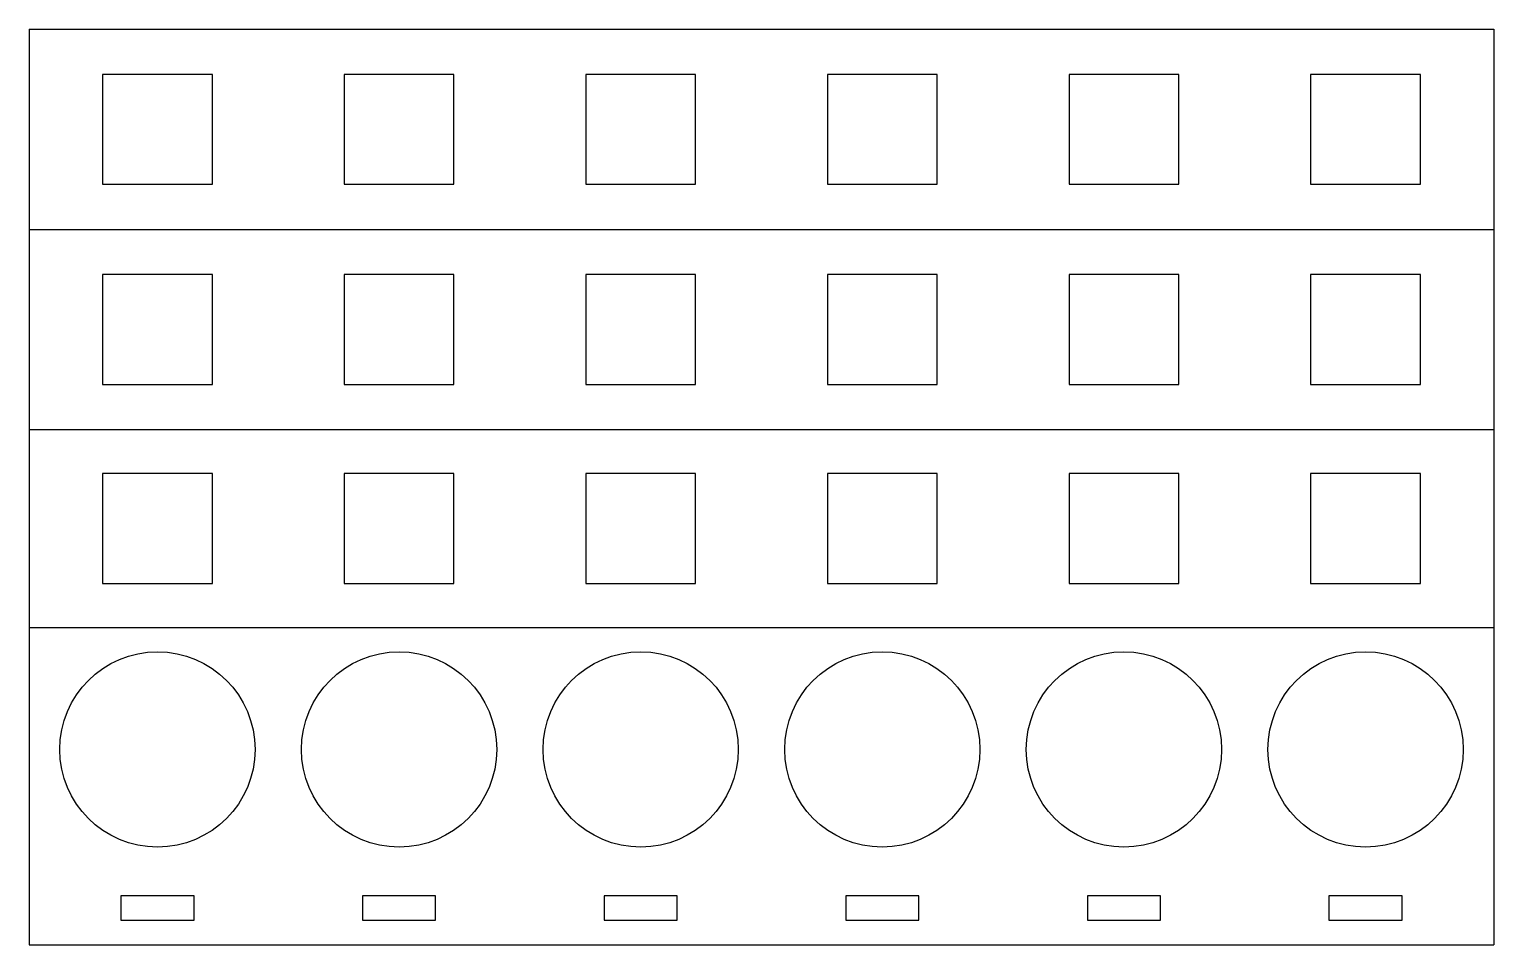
# Model space of a CAD drawing. Header units: millimetres. Extents: x -600 to 0, y 0 to 375.
import ezdxf

# ---------------------------------------------------------------- set-up
doc = ezdxf.new("R2010")
doc.units = ezdxf.units.MM

msp = doc.modelspace()

# ---------------------------------------------------------------- linework, layer by layer
at = {"color": 7, "linetype": 'Continuous', "lineweight": 25}
for p, q in [((-600, 375), (-600, 0)), ((-600, 375), (0, 375)), ((0, 375), (0, 0)), ((-525, 356.5), (-570, 356.5)), ((-570, 356.5), (-570, 311.5)), ((-525, 311.5), (-525, 356.5)), ((-471, 356.5), (-471, 311.5)), ((-426, 356.5), (-471, 356.5)), ((-426, 311.5), (-426, 356.5)), ((-327, 356.5), (-372, 356.5)), ((-372, 356.5), (-372, 311.5)), ((-327, 311.5), (-327, 356.5)), ((-228, 356.5), (-273, 356.5)), ((-273, 356.5), (-273, 311.5)), ((-228, 311.5), (-228, 356.5)), ((-129, 356.5), (-174, 356.5)), ((-174, 356.5), (-174, 311.5)), ((-129, 311.5), (-129, 356.5)), ((-30, 356.5), (-75, 356.5)), ((-75, 356.5), (-75, 311.5)), ((-30, 311.5), (-30, 356.5)), ((-570, 311.5), (-525, 311.5)), ((-471, 311.5), (-426, 311.5)), ((-372, 311.5), (-327, 311.5)), ((-273, 311.5), (-228, 311.5)), ((-174, 311.5), (-129, 311.5)), ((-75, 311.5), (-30, 311.5)), ((-600, 293), (0, 293)), ((-525, 274.5), (-570, 274.5)), ((-570, 274.5), (-570, 229.5)), ((-525, 229.5), (-525, 274.5)), ((-426, 274.5), (-471, 274.5)), ((-471, 274.5), (-471, 229.5)), ((-426, 229.5), (-426, 274.5)), ((-327, 274.5), (-372, 274.5)), ((-372, 274.5), (-372, 229.5)), ((-327, 229.5), (-327, 274.5)), ((-228, 274.5), (-273, 274.5)), ((-273, 274.5), (-273, 229.5)), ((-228, 229.5), (-228, 274.5)), ((-129, 274.5), (-174, 274.5)), ((-174, 274.5), (-174, 229.5)), ((-129, 229.5), (-129, 274.5)), ((-30, 274.5), (-75, 274.5)), ((-75, 274.5), (-75, 229.5)), ((-30, 229.5), (-30, 274.5)), ((-570, 229.5), (-525, 229.5)), ((-471, 229.5), (-426, 229.5)), ((-372, 229.5), (-327, 229.5)), ((-273, 229.5), (-228, 229.5)), ((-174, 229.5), (-129, 229.5)), ((-75, 229.5), (-30, 229.5)), ((-600, 211), (0, 211)), ((-525, 193), (-570, 193)), ((-570, 193), (-570, 148)), ((-525, 148), (-525, 193)), ((-471, 193), (-471, 148)), ((-426, 193), (-471, 193)), ((-426, 148), (-426, 193)), ((-372, 193), (-372, 148)), ((-327, 193), (-372, 193)), ((-327, 148), (-327, 193)), ((-273, 193), (-273, 148)), ((-228, 193), (-273, 193)), ((-228, 148), (-228, 193)), ((-174, 193), (-174, 148)), ((-129, 193), (-174, 193)), ((-129, 148), (-129, 193)), ((-75, 193), (-75, 148)), ((-30, 193), (-75, 193)), ((-30, 148), (-30, 193)), ((-570, 148), (-525, 148)), ((-471, 148), (-426, 148)), ((-372, 148), (-327, 148)), ((-273, 148), (-228, 148)), ((-174, 148), (-129, 148)), ((-75, 148), (-30, 148)), ((-600, 130), (0, 130)), ((-532.5, 20), (-562.5, 20)), ((-562.5, 20), (-562.5, 10)), ((-532.5, 10), (-532.5, 20)), ((-433.5, 20), (-463.5, 20)), ((-463.5, 20), (-463.5, 10)), ((-433.5, 10), (-433.5, 20)), ((-364.5, 20), (-364.5, 10)), ((-334.5, 20), (-364.5, 20)), ((-334.5, 10), (-334.5, 20)), ((-235.5, 20), (-265.5, 20)), ((-265.5, 20), (-265.5, 10)), ((-235.5, 10), (-235.5, 20)), ((-136.5, 20), (-166.5, 20)), ((-166.5, 20), (-166.5, 10)), ((-136.5, 10), (-136.5, 20)), ((-37.5, 20), (-67.5, 20)), ((-67.5, 20), (-67.5, 10)), ((-37.5, 10), (-37.5, 20)), ((-562.5, 10), (-532.5, 10)), ((-463.5, 10), (-433.5, 10)), ((-364.5, 10), (-334.5, 10)), ((-265.5, 10), (-235.5, 10)), ((-166.5, 10), (-136.5, 10)), ((-67.5, 10), (-37.5, 10)), ((-600, 0), (0, 0))]:
    msp.add_line(p, q, dxfattribs=at)
for centre in [(-547.5, 80), (-151.5, 80), (-448.5, 80), (-349.5, 80), (-250.5, 80), (-52.5, 80)]:
    msp.add_circle(centre, 40, dxfattribs=at)

doc.saveas('drawing.dxf')
